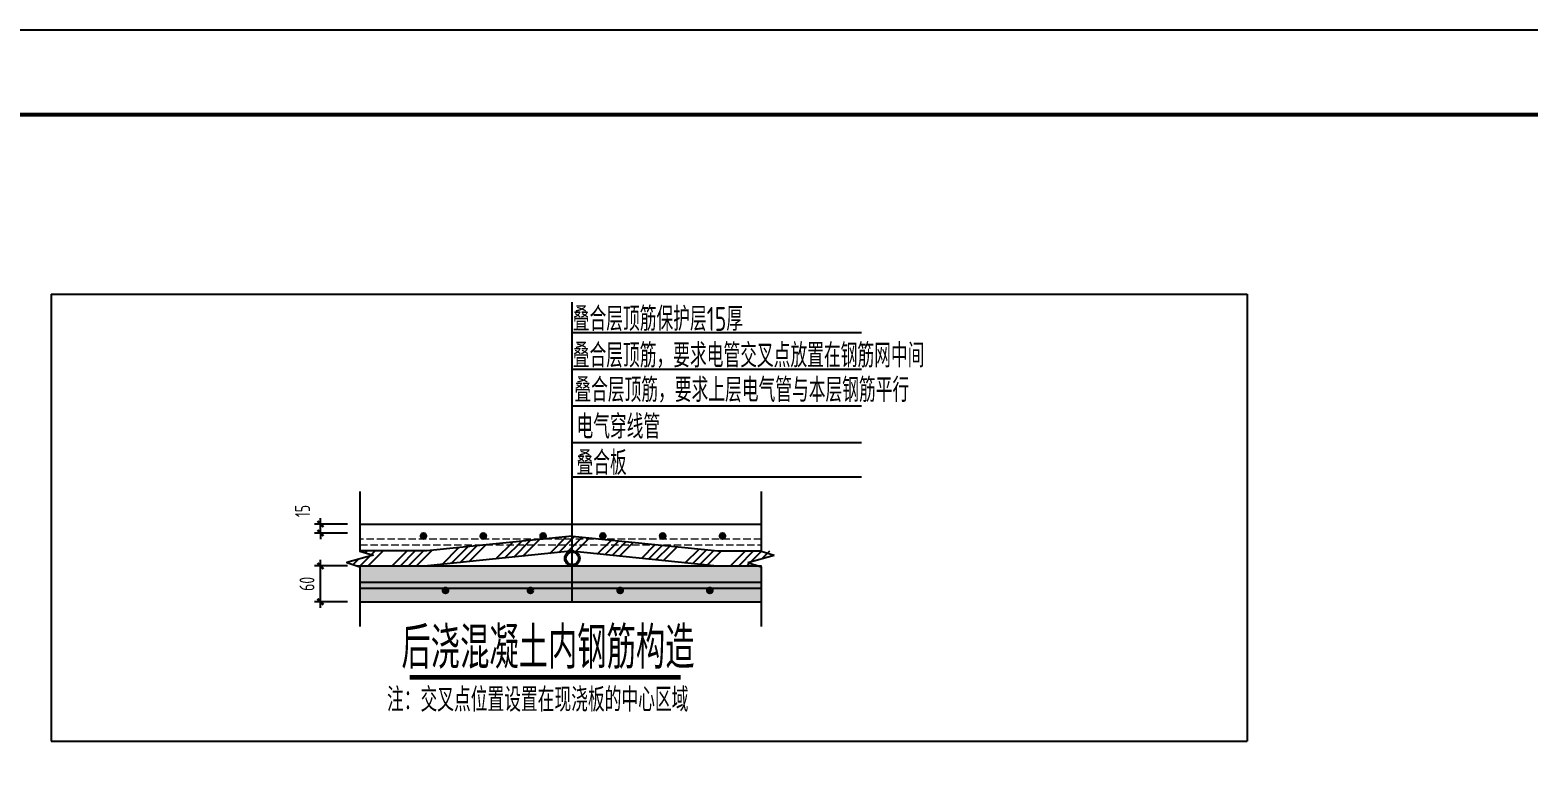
# Model space of a CAD drawing. Extents: x -85320 to 1679916, y -1321939 to 627.
# Drawn here: x 1160211 to 1185263, y -686079 to -673956 of the extents above; entities that cross this region are included whole.
import ezdxf

# ---------------------------------------------------------------- set-up
doc = ezdxf.new("R2010")
doc.units = 0
doc.header["$LTSCALE"] = 1000
doc.linetypes.add('DASH', pattern=[0.35, 0.25, -0.1])
doc.layers.add('BAR', color=10, linetype='Continuous', lineweight=35)
doc.layers.add('DIM', color=3, linetype='Continuous', lineweight=0)
for name, color, linetype in [('BORDER', 7, 'Continuous'), ('COLU_DE_DIM', 3, 'Continuous'), ('HATCH', 254, 'Continuous'), ('REIN', 1, 'Continuous'), ('SYMBT', 7, 'Continuous'), ('TEXT', 7, 'Continuous'), ('THIN', 7, 'Continuous'), ('总说明下划线', 8, 'Continuous'), ('打印线框', 7, 'Continuous'), ('拉模', 7, 'Continuous')]:
    doc.layers.add(name, color=color, linetype=linetype)
doc.styles.add('TSSD', font='tssdeng.shx', dxfattribs={"width": 0.75, "bigfont": 'hztxt.shx'})
doc.styles.add('TSSD_Dimension', font='tssdeng.shx', dxfattribs={"width": 0.7, "bigfont": 'hztxt.shx'})
doc.styles.add('TSSD_Rein', font='Tssdeng.shx', dxfattribs={"width": 0.7, "bigfont": 'hztxt.shx'})
doc.dimstyles.new('TSSD_10_100', dxfattribs={"dimtxt": 250, "dimasz": 100, "dimexe": 100, "dimexo": 150, "dimgap": 100, "dimtad": 1, "dimdec": 0, "dimlfac": 0.1, "dimzin": 0, "dimdsep": 46, "dimtxsty": 'TSSD_Dimension', "dimblk": 'ARCHTICK', "dimblk1": 'ARCHTICK', "dimblk2": 'ARCHTICK', "dimcen": 0, "dimdle": 100, "dimclrt": 7, "dimadec": 0, "dimazin": 0, "dimtfac": 1, "dimtdec": 0, "dimtix": 1, "dimtmove": 2, "dimatfit": 3, "dimfxl": 1, "dimtolj": 1, "dimtzin": 0, "dimarcsym": 0})
pattern_1 = [(45, (581911.2, -1125027.87), (-404.11153, 404.11153), []), (45, (582045.9, -1125027.87), (-404.11153, 404.11153), []), (45, (582180.6, -1125027.87), (-404.11153, 404.11153), []), (45, (582315.3, -1125027.87), (-404.11153, 404.11153), [])]

# ---------------------------------------------------------------- blocks, each defined once
blk = doc.blocks.new('_ArchTick')
at = {"color": 0, "linetype": 'ByBlock', "const_width": 0.4}
blk.add_lwpolyline([(-0.5, -0.5), (0.5, 0.5)], dxfattribs=at)
blk = doc.blocks.new('*D2891')
at = {"layer": 'COLU_DE_DIM', "color": 0, "lineweight": -2, "transparency": 16777216}
for p, q in [((1165069, -683617), (1165069, -682817)), ((1165519, -682917), (1164969, -682917)), ((1165519, -683517), (1164969, -683517))]:
    blk.add_line(p, q, dxfattribs=at)
at = {"layer": 'Defpoints', "color": 0, "transparency": 16777216}
for p in [(1165069, -682917), (1165669, -682917), (1165669, -683517)]:
    blk.add_point(p, dxfattribs=at)
at = {"layer": 'COLU_DE_DIM', "color": 0, "lineweight": -2, "transparency": 16777216, "xscale": 100, "yscale": 100, "zscale": 100}
for p, rotation in [((1165069, -682917), 90), ((1165069, -683517), 270)]:
    blk.add_blockref('_ArchTick', p, dxfattribs=dict(at, rotation=rotation))
at = {"layer": 'COLU_DE_DIM', "color": 7, "transparency": 16777216, "insert": (1164844, -683217), "char_height": 250, "attachment_point": 5, "rotation": 90, "style": 'TSSD_Dimension'}
blk.add_mtext('\\A1;60', dxfattribs=at)
blk = doc.blocks.new('*D2892')
at = {"layer": 'COLU_DE_DIM', "color": 0, "lineweight": -2, "transparency": 16777216}
for p, q in [((1165069, -682217), (1165069, -682117)), ((1165519, -682217), (1164969, -682217)), ((1165519, -682367), (1164969, -682367)), ((1165069, -682367), (1165069, -682217)), ((1165069, -682367), (1165069, -682467))]:
    blk.add_line(p, q, dxfattribs=at)
at = {"layer": 'Defpoints', "color": 0, "transparency": 16777216}
for p in [(1165069, -682217), (1165669, -682217), (1165669, -682367)]:
    blk.add_point(p, dxfattribs=at)
at = {"layer": 'COLU_DE_DIM', "color": 0, "lineweight": -2, "transparency": 16777216, "xscale": 100, "yscale": 100, "zscale": 100}
for p, rotation in [((1165069, -682217), 270), ((1165069, -682367), 90)]:
    blk.add_blockref('_ArchTick', p, dxfattribs=dict(at, rotation=rotation))
at = {"layer": 'COLU_DE_DIM', "color": 7, "transparency": 16777216, "insert": (1164769, -681999), "char_height": 250, "attachment_point": 5, "rotation": 90, "style": 'TSSD_Dimension'}
blk.add_mtext('\\A1;15', dxfattribs=at)
blk = doc.blocks.new('图框1')
at = {"layer": 'BORDER', "const_width": 50}
blk.add_lwpolyline([(1377779, -823089), (1377779, -783089), (1433679, -783089), (1433679, -823089)], close=True, dxfattribs=at)

msp = doc.modelspace()

# ---------------------------------------------------------------- hatches: boundary and pattern name
h = msp.add_hatch()
h.set_pattern_fill('ANSI34', color=256, scale=30, style=0)
h.set_pattern_definition(pattern_1)
h.paths.add_polyline_path([(1169245.014, -682671.899, -0.070099495), (1169279.554, -682667.057), (1169279.554, -682567.058), (1167814.355, -682567.058), (1166846.102, -682666.183), (1165727.867, -682666.183), (1165727.867, -682669.841), (1165947.867, -682739.841), (1165507.867, -682859.841), (1165687.687, -682917.056), (1165727.867, -682917.056), (1165727.867, -682916.183), (1166858.866, -682916.183)])
h.paths.add_polyline_path([(1169279.554, -682467.058), (1168793.85, -682467.058, -0.015620691), (1168790.727, -682467.101), (1167814.355, -682567.058), (1169279.554, -682567.058)])
h.paths.add_polyline_path([(1169279.554, -682417.057), (1168802.583, -682465.887, -0.044143353), (1168793.85, -682467.058), (1169279.554, -682467.058)])
h = msp.add_hatch()
h.set_pattern_fill('ANSI34', color=256, scale=30, style=0)
h.set_pattern_definition(pattern_1)
h.paths.add_polyline_path([(1169279.554, -682467.058), (1169765.259, -682467.058, 0.015620691), (1169768.382, -682467.101), (1170744.753, -682567.058), (1169279.554, -682567.058)])
h.paths.add_polyline_path([(1169279.554, -682417.057), (1169756.526, -682465.887, 0.044143353), (1169765.259, -682467.058), (1169279.554, -682467.058)])
edge = h.paths.add_edge_path()
edge.add_line((1172218.316, -682859.841), (1172634.779, -682746.26))
edge.add_line((1172634.779, -682746.26), (1172611.242, -682739.841))
edge.add_line((1172611.242, -682739.841), (1172831.242, -682669.841))
edge.add_line((1172831.242, -682669.841), (1172831.242, -682666.183))
edge.add_line((1172831.242, -682666.183), (1171713.006, -682666.183))
edge.add_line((1171713.006, -682666.183), (1170744.753, -682567.058))
edge.add_line((1170744.753, -682567.058), (1169279.554, -682567.058))
edge.add_line((1169279.554, -682567.058), (1169279.554, -682667.057))
edge.add_arc((1169279.638, -682792.056), 125, 73.9990901, 90.0384731, ccw=False)
edge.add_line((1169314.095, -682671.899), (1171700.243, -682916.183))
edge.add_line((1171700.243, -682916.183), (1172395.392, -682916.183))
edge.add_line((1172395.392, -682916.183), (1172218.316, -682859.841))
h = msp.add_hatch(color=256)
h.paths.add_polyline_path([(1169154.47, -682792.056, 1), (1169404.47, -682792.056, 1)])
h.paths.add_polyline_path([(1169384.47, -682792.056, -1), (1169174.47, -682792.056, -1)], flags=16)
at = {"layer": 'BAR', "lineweight": 40}
h = msp.add_hatch(color=256, dxfattribs=at)
edge = h.paths.add_edge_path()
edge.add_arc((1166791.599, -682417.121), 50.4, 0, 360)
h = msp.add_hatch(color=256, dxfattribs=at)
edge = h.paths.add_edge_path()
edge.add_arc((1166791.597, -682417.046), 40, 0, 360)
h = msp.add_hatch(color=256, dxfattribs=at)
edge = h.paths.add_edge_path()
edge.add_arc((1167791.599, -682417.121), 50.4, 0, 360)
h = msp.add_hatch(color=256, dxfattribs=at)
edge = h.paths.add_edge_path()
edge.add_arc((1167791.597, -682417.046), 40, 0, 360)
h = msp.add_hatch(color=256, dxfattribs=at)
edge = h.paths.add_edge_path()
edge.add_arc((1168791.599, -682417.121), 50.4, 0, 360)
h = msp.add_hatch(color=256, dxfattribs=at)
edge = h.paths.add_edge_path()
edge.add_arc((1168791.597, -682417.046), 40, 0, 360)
h = msp.add_hatch(color=256, dxfattribs=at)
edge = h.paths.add_edge_path()
edge.add_arc((1169791.599, -682417.121), 50.4, 0, 360)
h = msp.add_hatch(color=256, dxfattribs=at)
edge = h.paths.add_edge_path()
edge.add_arc((1169791.597, -682417.046), 40, 0, 360)
h = msp.add_hatch(color=256, dxfattribs=at)
edge = h.paths.add_edge_path()
edge.add_arc((1170791.599, -682417.121), 50.4, 0, 360)
h = msp.add_hatch(color=256, dxfattribs=at)
edge = h.paths.add_edge_path()
edge.add_arc((1170791.597, -682417.046), 40, 0, 360)
h = msp.add_hatch(color=256, dxfattribs=at)
edge = h.paths.add_edge_path()
edge.add_arc((1171791.599, -682417.121), 50.4, 0, 360)
h = msp.add_hatch(color=256, dxfattribs=at)
edge = h.paths.add_edge_path()
edge.add_arc((1171791.597, -682417.046), 40, 0, 360)
h = msp.add_hatch(color=256, dxfattribs=at)
edge = h.paths.add_edge_path()
edge.add_arc((1167160.154, -683327.056), 40, 0, 360)
h = msp.add_hatch(color=256, dxfattribs=at)
edge = h.paths.add_edge_path()
edge.add_arc((1167160.155, -683327.119), 40, 0, 360)
h = msp.add_hatch(color=256, dxfattribs=at)
edge = h.paths.add_edge_path()
edge.add_arc((1168580.154, -683327.056), 40, 0, 360)
h = msp.add_hatch(color=256, dxfattribs=at)
edge = h.paths.add_edge_path()
edge.add_arc((1168580.155, -683327.119), 40, 0, 360)
h = msp.add_hatch(color=256, dxfattribs=at)
edge = h.paths.add_edge_path()
edge.add_arc((1170080.154, -683327.056), 40, 0, 360)
h = msp.add_hatch(color=256, dxfattribs=at)
edge = h.paths.add_edge_path()
edge.add_arc((1170080.155, -683327.119), 40, 0, 360)
h = msp.add_hatch(color=256, dxfattribs=at)
edge = h.paths.add_edge_path()
edge.add_arc((1171580.154, -683327.056), 40, 0, 360)
h = msp.add_hatch(color=256, dxfattribs=at)
edge = h.paths.add_edge_path()
edge.add_arc((1171580.155, -683327.119), 40, 0, 360)
at = {"layer": 'HATCH'}
h = msp.add_hatch(dxfattribs=at)
h.set_pattern_fill('ARMORED', color=256, scale=40, style=0)
h.set_pattern_definition([(50, (340666.26, -430737.64), (286.90407, -25.100854), [30, -330]), (355, (340666.26, -430737.64), (-55.50053, 300.87685), [24, -264]), (100.4514, (340690.17, -430739.74), (231.40375, 275.77582), [25.49608, -280.45684]), (46.1842, (340666.26, -430657.64), (426.89642, -66.2076), [45, -495]), (96.6356, (340701.83, -430663.16), (373.86508, 389.64715), [38.24412, -420.6852]), (351.1842, (340666.26, -430657.64), (373.86478, 389.64744), [36, -396]), (21, (340706.26, -430677.64), (238.76282, -161.047556), [30, -330]), (326, (340706.26, -430677.64), (97.32613, 290.06002), [24, -264]), (71.4514, (340726.16, -430691.06), (336.08905, 129.0122), [25.49608, -280.45684]), (37.5, (340666.26, -430737.64), (4.863942, 133.157542), [0, -260.8, 0, -268, 0, -265]), (7.5, (340666.26, -430737.64), (105.227815, 157.764685), [0, -152.8, 0, -254.8, 0, -101]), (327.5, (340577.06, -430737.64), (213.528974, -9.021949), [0, -100, 0, -312, 0, -414]), (317.5, (340537.06, -430737.64), (233.274468, 40.041993), [0, -130, 0, -207.2, 0, -294]), (45, (340666.26, -430737.64), (-141.421356, 141.421356), [])])
h.paths.add_polyline_path([(1165727.867, -683517.056), (1172441.478, -683517.056), (1172441.478, -682916.183), (1165727.867, -682916.183)])

# ---------------------------------------------------------------- linework, layer by layer
for p, q in [((1169279.554, -683517.056), (1169279.554, -678505.851)), ((1169273.764, -679016.92), (1174114.687, -679016.92)), ((1169273.764, -679628.459), (1174114.687, -679628.459)), ((1169273.764, -680239.998), (1174114.687, -680239.998)), ((1169273.764, -680851.538), (1174114.687, -680851.538)), ((1169273.764, -681428.624), (1174114.687, -681428.624)), ((1165727.867, -682217.058), (1172438.316, -682217.058)), ((1169279.554, -682417.057), (1166846.102, -682666.183)), ((1169279.554, -682417.057), (1171713.006, -682666.183)), ((1166846.102, -682666.183), (1165727.867, -682666.183)), ((1169305.015, -682665.757), (1166858.866, -682916.183)), ((1169254.093, -682665.757), (1171700.243, -682916.183)), ((1171713.006, -682666.183), (1172438.316, -682666.183)), ((1165687.687, -682917.056), (1172398.136, -682917.056)), ((1165727.867, -683187.056), (1172438.316, -683187.056)), ((1165727.867, -683287.056), (1172438.316, -683287.056)), ((1165727.867, -683517.056), (1172438.316, -683517.056))]:
    msp.add_line(p, q)
for radius in [125, 105]:
    msp.add_circle((1169279.47, -682792.056), radius)
at = {"layer": 'BAR', "lineweight": 40}
for centre in [(1166791.597, -682417.046), (1167791.597, -682417.046), (1168791.597, -682417.046), (1169791.597, -682417.046), (1170791.597, -682417.046), (1171791.597, -682417.046), (1167160.154, -683327.056), (1167160.155, -683327.119), (1168580.154, -683327.056), (1168580.155, -683327.119), (1170080.154, -683327.056), (1170080.155, -683327.119), (1171580.154, -683327.056), (1171580.155, -683327.119)]:
    msp.add_circle(centre, 40, dxfattribs=at)
at = {"layer": 'DIM', "linetype": 'DASH', "ltscale": 0.5}
msp.add_line((1172438.316, -682467.058), (1165727.867, -682467.058), dxfattribs=at)
at = {"layer": 'DIM'}
for p, q in [((1169279.554, -682667.057), (1169279.554, -682417.057)), ((1168930.104, -682916.183), (1166082.872, -682916.183))]:
    msp.add_line(p, q, dxfattribs=at)
at = {"layer": 'DIM', "linetype": 'DASH', "ltscale": 0.5}
msp.add_lwpolyline([(1165727.867, -682567.058), (1172438.316, -682567.058)], dxfattribs=at)
at = {"layer": 'DIM'}
msp.add_lwpolyline([(1165727.867, -683517.056), (1172441.478, -683517.056), (1172441.478, -682916.183), (1165727.867, -682916.183)], close=True, dxfattribs=at)
for centre in [(1166791.599, -682417.108), (1167791.599, -682417.108), (1168791.599, -682417.108), (1169791.599, -682417.108), (1170791.599, -682417.108), (1171791.599, -682417.108)]:
    msp.add_circle(centre, 50, dxfattribs=at)
at = {"layer": 'REIN', "color": 7, "const_width": 80, "elevation": 0}
msp.add_lwpolyline([(1166563.104, -684780.339), (1171094.749, -684780.339)], dxfattribs=at)
at = {"layer": 'THIN'}
msp.add_line((1172218.316, -682859.841), (1172658.316, -682739.841), dxfattribs=at)
for points in [[(1165727.867, -681671.37), (1165727.867, -682669.841), (1165947.867, -682739.841), (1165507.867, -682859.841), (1165727.867, -682929.841), (1165727.867, -683932.13)], [(1172438.316, -681671.37), (1172438.316, -682669.841), (1172658.316, -682739.841)], [(1172218.316, -682859.841), (1172438.316, -682929.841), (1172438.316, -683932.13)]]:
    msp.add_lwpolyline(points, dxfattribs=at)
at = {"layer": '总说明下划线', "color": 9}
for p, q in [((1160567.225, -678370.872), (1180567.225, -678370.872)), ((1160567.225, -678370.872), (1160567.225, -685844.628)), ((1180567.225, -678370.872), (1180567.225, -685844.628)), ((1160567.225, -685844.628), (1180567.225, -685844.628))]:
    msp.add_line(p, q, dxfattribs=at)
at = {"layer": '打印线框', "color": 1}
msp.add_lwpolyline([(1113936.21, -733420.217), (1113936.21, -673955.571), (1198036.21, -673955.571), (1198036.21, -733420.217)], close=True, dxfattribs=at)

# ---------------------------------------------------------------- block references
at = {"layer": '拉模', "color": 3, "xscale": 1.415824915824916, "yscale": 1.415824915824916, "zscale": 1.415824915824916}
msp.add_blockref('图框1', (-833217.991, 433345.089), dxfattribs=at)

# ---------------------------------------------------------------- texts
at = {"layer": 'SYMBT', "style": 'TSSD', "width": 0.7}
for s, p in [('叠合层顶筋保护层15厚', (1169288.176, -678987.268, 0)), ('叠合层顶筋，要求电管交叉点放置在钢筋网中间', (1169288.176, -679598.808, 0)), ('叠合层顶筋，要求上层电气管与本层钢筋平行', (1169314.423, -680175.76, 0)), ('电气穿线管', (1169349.688, -680789.266, 0)), ('叠合板', (1169349.688, -681395.057, 0)), ('注：交叉点位置设置在现浇板的中心区域', (1166181.858, -685354.019, 0))]:
    msp.add_text(s, height=400, dxfattribs=at).set_placement(p)
at = {"layer": 'TEXT', "style": 'TSSD_Rein', "width": 0.7}
msp.add_text('后浇混凝土内钢筋构造', height=700, dxfattribs=at).set_placement((1166423.624, -684635.321, 0))

# ---------------------------------------------------------------- dimensions: what is measured, and where the dimension line sits
at = {"layer": 'COLU_DE_DIM'}
dim = msp.add_linear_dim(base=(1165068.923, -682217.058), p1=(1165668.636, -682367.058), p2=(1165668.636, -682217.058), angle=90, dimstyle='TSSD_10_100', dxfattribs=at)
dim.commit()
dim.dimension.update_dxf_attribs({"geometry": '*D2892', "text_midpoint": (1164768.923, -681998.788), "dimtype": 160})
dim = msp.add_linear_dim(base=(1165068.923, -682917.056), p1=(1165668.636, -683517.056), p2=(1165668.636, -682917.056), angle=90, dimstyle='TSSD_10_100', dxfattribs=at)
dim.commit()
dim.dimension.update_dxf_attribs({"geometry": '*D2891', "text_midpoint": (1164843.923, -683217.056)})

doc.saveas('drawing.dxf')
